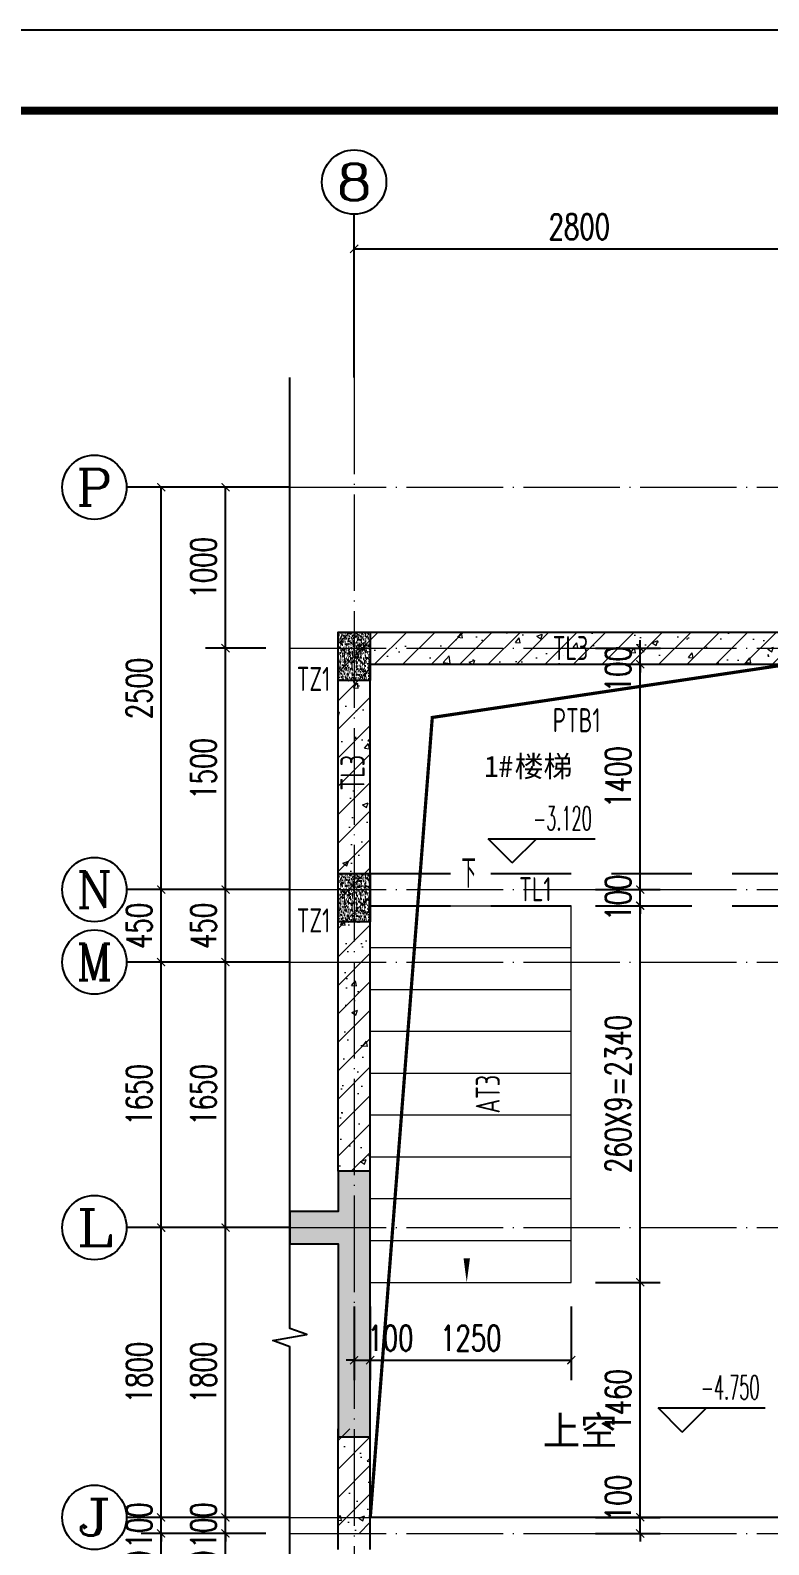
# Model space of a CAD drawing. Extents: x -668857 to 185752, y -270966 to 286822.
# Drawn here: x 35495 to 40086, y 216773 to 226182 of the extents above; entities that cross this region are included whole.
import ezdxf
from ezdxf.enums import TextEntityAlignment as Align

# ---------------------------------------------------------------- set-up
doc = ezdxf.new("R2010")
doc.units = 0
doc.header["$LTSCALE"] = 1000
doc.linetypes.add('DASHED', pattern=[0.75, 0.5, -0.25])
doc.linetypes.add('DOTE', pattern=[2.42, 2, -0.2, 0.02, -0.2])
doc.layers.get('0').update_dxf_attribs({"linetype": 'CONTINUOUS'})
doc.layers.get('DEFPOINTS').update_dxf_attribs({"linetype": 'CONTINUOUS'})
for name, color, linetype in [('-TK', 7, 'CONTINUOUS'), ('A-AXIS_TEXT', 7, 'CONTINUOUS'), ('AXIS', 3, 'CONTINUOUS'), ('DIM_ELEV', 3, 'CONTINUOUS'), ('DIM_SYMB', 3, 'CONTINUOUS'), ('G', 1, 'CONTINUOUS'), ('PUB_DIM', 3, 'CONTINUOUS'), ('PUB_TEXT', 2, 'CONTINUOUS'), ('S-Q墙实线', 6, 'CONTINUOUS'), ('S-梁', 4, 'DASHED'), ('TEXT', 2, 'CONTINUOUS'), ('WALL', 5, 'CONTINUOUS'), ('尺寸标注', 86, 'CONTINUOUS'), ('底图$0$PUB_HATCH', 252, 'CONTINUOUS')]:
    doc.layers.add(name, color=color, linetype=linetype)
for name, color, linetype, lineweight in [('AXIS_TEXT', 7, 'CONTINUOUS', 20), ('DOTE', 19, 'DOTE', 9), ('PUB_HATCH', 8, 'CONTINUOUS', 9), ('STAIR', 2, 'CONTINUOUS', 18)]:
    doc.layers.add(name, color=color, linetype=linetype, lineweight=lineweight)
doc.styles.add('_TCH_AXIS', font='COMPLEX', dxfattribs={"bigfont": 'GBCBIG'})
doc.styles.add('_TCH_DIM', font='SIMPLEX.shx', dxfattribs={"width": 0.7, "bigfont": 'GBCBIG.shx'})
doc.styles.add('_TCH_DIM_T3', font='SIMPLEX', dxfattribs={"width": 0.705882, "bigfont": 'GBCBIG'})
doc.styles.add('COMPLEX', font='COMPLEX')
doc.styles.add('TSSD_REIN', font='tssdeng.shx', dxfattribs={"width": 0.7, "height": 300, "bigfont": 'tssdchn.shx'})
doc.styles.add('黑体', font='simhei.ttf')
doc.dimstyles.new('_TCH_ARCH&&50', dxfattribs={"dimtxt": 157.5, "dimasz": 50, "dimexe": 125, "dimexo": 150, "dimgap": 58.75, "dimtad": 1, "dimdec": 0, "dimzin": 0, "dimdsep": 46, "dimtxsty": '_TCH_DIM_T3', "dimblk": 'ARCHTICK', "dimcen": 0.09, "dimclrt": 7, "dimazin": 0, "dimtfac": 1, "dimtdec": 0, "dimtix": 1, "dimtmove": 2, "dimatfit": 3, "dimldrblk": 'ARCHTICK', "dimfxl": 1, "dimtolj": 1, "dimtzin": 0, "dimarcsym": 0})
pattern_1 = [(45, (-118790.39, 111072.3), (-88.38835, 88.38835), []), (50, (-118790.4, 111072.3), (358.6301, -31.37607), [37.5, -412.5]), (355, (-118790.4, 111072.3), (-69.3757, 376.0961), [30, -330]), (100.4514, (-118760.5, 111069.7), (289.2547, 344.7198), [31.8701, -350.57106]), (46.1842, (-118790.4, 111172.3), (533.6205, -82.7595), [56.25, -618.75]), (96.6356, (-118745.9, 111165.4), (467.3314, 487.059), [47.8051, -525.8565]), (351.1842, (-118790.4, 111172.3), (467.331, 487.0593), [45, -495]), (21, (-118740.4, 111147.3), (298.45353, -201.30945), [37.5, -412.5]), (326, (-118740.4, 111147.3), (121.6577, 362.575), [30, -330]), (71.4514, (-118715.52, 111130.53), (420.1113, 161.26525), [31.8701, -350.57106]), (37.5, (-118790.39, 111072.3), (6.07993, 166.44693), [0, -326, 0, -335, 0, -331.25]), (7.5, (-118790.39, 111072.3), (131.53477, 197.20586), [0, -191, 0, -318.5, 0, -126.25]), (327.5, (-118901.89, 111072.3), (266.91122, -11.27744), [0, -125, 0, -390, 0, -517.5]), (317.5, (-118951.9, 111072.3), (291.59308, 50.0525), [0, -162.5, 0, -259, 0, -367.5])]

# ---------------------------------------------------------------- blocks, each defined once
blk = doc.blocks.new('A1')
blk.add_lwpolyline([(0, 59400), (0, 0), (84100, 0), (84100, 59400)], close=True)
at = {"const_width": 100}
blk.add_lwpolyline([(2500, 58400), (2500, 1000), (83100, 1000), (83100, 58400)], close=True, dxfattribs=at)
blk = doc.blocks.new('_AXISO')
blk.add_circle((0, 0), 0.5)
at = {"layer": 'A-AXIS_TEXT', "style": 'COMPLEX', "width": 1.041667}
blk.add_attdef('A', text='', height=0.56, dxfattribs=at).set_placement((-0.25, -0.28), (0.25, -0.28), align=Align.FIT)
blk = doc.blocks.new('_ArchTick')
at = {"color": 0, "linetype": 'ByBlock', "const_width": 0.15}
blk.add_lwpolyline([(-0.5, -0.5), (0.5, 0.5)], dxfattribs=at)
blk = doc.blocks.new('*D1216')
at = {"layer": 'DEFPOINTS', "color": 0, "transparency": 16777216}
for p in [(36708.3, 216843.2), (37108.3, 216843.2), (37108.3, 216343.4)]:
    blk.add_point(p, dxfattribs=at)
at = {"layer": '尺寸标注', "color": 0, "lineweight": -2, "transparency": 16777216}
for p, q in [((36958.3, 216843.2), (36583.3, 216843.2)), ((36708.3, 216343.4), (36708.3, 216843.2)), ((36958.3, 216343.4), (36583.3, 216343.4))]:
    blk.add_line(p, q, dxfattribs=at)
at = {"layer": '尺寸标注', "color": 0, "lineweight": -2, "transparency": 16777216, "xscale": 50, "yscale": 50, "zscale": 50}
for p, rotation in [((36708.3, 216843.2), 90), ((36708.3, 216343.4), 270)]:
    blk.add_blockref('_ArchTick', p, dxfattribs=dict(at, rotation=rotation))
at = {"layer": '尺寸标注', "color": 7, "transparency": 16777216, "insert": (36570.8, 216593.3), "char_height": 157.5, "attachment_point": 5, "rotation": 90, "style": '_TCH_DIM_T3'}
blk.add_mtext('\\A1;500', dxfattribs=at)
blk = doc.blocks.new('*D1217')
at = {"layer": 'DEFPOINTS', "color": 0, "transparency": 16777216}
for p in [(36708.3, 216943.2), (37108.3, 216943.2), (37108.3, 216843.2)]:
    blk.add_point(p, dxfattribs=at)
at = {"layer": '尺寸标注', "color": 0, "lineweight": -2, "transparency": 16777216}
for p, q in [((36708.3, 216943.2), (36708.3, 216993.2)), ((36958.3, 216943.2), (36583.3, 216943.2)), ((36708.3, 216843.2), (36708.3, 216943.2)), ((36958.3, 216843.2), (36583.3, 216843.2)), ((36708.3, 216843.2), (36708.3, 216793.2))]:
    blk.add_line(p, q, dxfattribs=at)
at = {"layer": '尺寸标注', "color": 0, "lineweight": -2, "transparency": 16777216, "xscale": 50, "yscale": 50, "zscale": 50}
for p, rotation in [((36708.3, 216943.2), 270), ((36708.3, 216843.2), 90)]:
    blk.add_blockref('_ArchTick', p, dxfattribs=dict(at, rotation=rotation))
at = {"layer": '尺寸标注', "color": 7, "transparency": 16777216, "insert": (36570.8, 216893.2), "char_height": 157.5, "attachment_point": 5, "rotation": 90, "style": '_TCH_DIM_T3'}
blk.add_mtext('\\A1;100', dxfattribs=at)
blk = doc.blocks.new('*D1218')
at = {"layer": 'DEFPOINTS', "color": 0, "transparency": 16777216}
for p in [(36708.3, 218743.2), (37108.3, 218743.2), (37108.3, 216943.2)]:
    blk.add_point(p, dxfattribs=at)
at = {"layer": '尺寸标注', "color": 0, "lineweight": -2, "transparency": 16777216}
for p, q in [((36958.3, 218743.2), (36583.3, 218743.2)), ((36708.3, 216943.2), (36708.3, 218743.2)), ((36958.3, 216943.2), (36583.3, 216943.2))]:
    blk.add_line(p, q, dxfattribs=at)
at = {"layer": '尺寸标注', "color": 0, "lineweight": -2, "transparency": 16777216, "xscale": 50, "yscale": 50, "zscale": 50}
for p, rotation in [((36708.3, 218743.2), 90), ((36708.3, 216943.2), 270)]:
    blk.add_blockref('_ArchTick', p, dxfattribs=dict(at, rotation=rotation))
at = {"layer": '尺寸标注', "color": 7, "transparency": 16777216, "insert": (36570.8, 217843.2), "char_height": 157.5, "attachment_point": 5, "rotation": 90, "style": '_TCH_DIM_T3'}
blk.add_mtext('\\A1;1800', dxfattribs=at)
blk = doc.blocks.new('*D1219')
at = {"layer": 'DEFPOINTS', "color": 0, "transparency": 16777216}
for p in [(36708.3, 220393.2), (37108.3, 220393.2), (37108.3, 218743.2)]:
    blk.add_point(p, dxfattribs=at)
at = {"layer": '尺寸标注', "color": 0, "lineweight": -2, "transparency": 16777216}
for p, q in [((36958.3, 220393.2), (36583.3, 220393.2)), ((36708.3, 218743.2), (36708.3, 220393.2)), ((36958.3, 218743.2), (36583.3, 218743.2))]:
    blk.add_line(p, q, dxfattribs=at)
at = {"layer": '尺寸标注', "color": 0, "lineweight": -2, "transparency": 16777216, "xscale": 50, "yscale": 50, "zscale": 50}
for p, rotation in [((36708.3, 220393.2), 90), ((36708.3, 218743.2), 270)]:
    blk.add_blockref('_ArchTick', p, dxfattribs=dict(at, rotation=rotation))
at = {"layer": '尺寸标注', "color": 7, "transparency": 16777216, "insert": (36570.8, 219568.2), "char_height": 157.5, "attachment_point": 5, "rotation": 90, "style": '_TCH_DIM_T3'}
blk.add_mtext('\\A1;1650', dxfattribs=at)
blk = doc.blocks.new('*D1220')
at = {"layer": 'DEFPOINTS', "color": 0, "transparency": 16777216}
for p in [(36708.3, 220843.2), (37108.3, 220843.2), (37108.3, 220393.2)]:
    blk.add_point(p, dxfattribs=at)
at = {"layer": '尺寸标注', "color": 0, "lineweight": -2, "transparency": 16777216}
for p, q in [((36958.3, 220843.2), (36583.3, 220843.2)), ((36708.3, 220393.2), (36708.3, 220843.2)), ((36958.3, 220393.2), (36583.3, 220393.2))]:
    blk.add_line(p, q, dxfattribs=at)
at = {"layer": '尺寸标注', "color": 0, "lineweight": -2, "transparency": 16777216, "xscale": 50, "yscale": 50, "zscale": 50}
for p, rotation in [((36708.3, 220843.2), 90), ((36708.3, 220393.2), 270)]:
    blk.add_blockref('_ArchTick', p, dxfattribs=dict(at, rotation=rotation))
at = {"layer": '尺寸标注', "color": 7, "transparency": 16777216, "insert": (36570.8, 220618.2), "char_height": 157.5, "attachment_point": 5, "rotation": 90, "style": '_TCH_DIM_T3'}
blk.add_mtext('\\A1;450', dxfattribs=at)
blk = doc.blocks.new('*D1221')
at = {"layer": 'DEFPOINTS', "color": 0, "transparency": 16777216}
for p in [(36708.3, 222343.2), (37108.3, 222343.2), (37108.3, 220843.2)]:
    blk.add_point(p, dxfattribs=at)
at = {"layer": '尺寸标注', "color": 0, "lineweight": -2, "transparency": 16777216}
for p, q in [((36958.3, 222343.2), (36583.3, 222343.2)), ((36708.3, 220843.2), (36708.3, 222343.2)), ((36958.3, 220843.2), (36583.3, 220843.2))]:
    blk.add_line(p, q, dxfattribs=at)
at = {"layer": '尺寸标注', "color": 0, "lineweight": -2, "transparency": 16777216, "xscale": 50, "yscale": 50, "zscale": 50}
for p, rotation in [((36708.3, 222343.2), 90), ((36708.3, 220843.2), 270)]:
    blk.add_blockref('_ArchTick', p, dxfattribs=dict(at, rotation=rotation))
at = {"layer": '尺寸标注', "color": 7, "transparency": 16777216, "insert": (36570.8, 221593.2), "char_height": 157.5, "attachment_point": 5, "rotation": 90, "style": '_TCH_DIM_T3'}
blk.add_mtext('\\A1;1500', dxfattribs=at)
blk = doc.blocks.new('*D1222')
at = {"layer": 'DEFPOINTS', "color": 0, "transparency": 16777216}
for p in [(36708.3, 223343.2), (37108.3, 223343.2), (37108.3, 222343.2)]:
    blk.add_point(p, dxfattribs=at)
at = {"layer": '尺寸标注', "color": 0, "lineweight": -2, "transparency": 16777216}
for p, q in [((36958.3, 223343.2), (36583.3, 223343.2)), ((36708.3, 222343.2), (36708.3, 223343.2)), ((36958.3, 222343.2), (36583.3, 222343.2))]:
    blk.add_line(p, q, dxfattribs=at)
at = {"layer": '尺寸标注', "color": 0, "lineweight": -2, "transparency": 16777216, "xscale": 50, "yscale": 50, "zscale": 50}
for p, rotation in [((36708.3, 223343.2), 90), ((36708.3, 222343.2), 270)]:
    blk.add_blockref('_ArchTick', p, dxfattribs=dict(at, rotation=rotation))
at = {"layer": '尺寸标注', "color": 7, "transparency": 16777216, "insert": (36570.8, 222843.2), "char_height": 157.5, "attachment_point": 5, "rotation": 90, "style": '_TCH_DIM_T3'}
blk.add_mtext('\\A1;1000', dxfattribs=at)
blk = doc.blocks.new('*D1234')
at = {"layer": 'DEFPOINTS', "color": 0, "transparency": 16777216}
for p in [(38858.3, 216943.2), (39286.9, 216943.2), (38858.3, 216843.2)]:
    blk.add_point(p, dxfattribs=at)
at = {"layer": '尺寸标注', "color": 0, "lineweight": -2, "transparency": 16777216}
for p, q in [((39286.9, 216943.2), (39286.9, 216993.2)), ((39008.3, 216943.2), (39411.9, 216943.2)), ((39286.9, 216843.2), (39286.9, 216943.2)), ((39008.3, 216843.2), (39411.9, 216843.2)), ((39286.9, 216843.2), (39286.9, 216793.2))]:
    blk.add_line(p, q, dxfattribs=at)
at = {"layer": '尺寸标注', "color": 0, "lineweight": -2, "transparency": 16777216, "xscale": 50, "yscale": 50, "zscale": 50}
for p, rotation in [((39286.9, 216943.2), 269.9997333905758), ((39286.9, 216843.2), 89.99973339057578)]:
    blk.add_blockref('_ArchTick', p, dxfattribs=dict(at, rotation=rotation))
at = {"layer": '尺寸标注', "color": 7, "transparency": 16777216, "insert": (39149.4, 217063.3), "char_height": 157.5, "attachment_point": 5, "rotation": 89.99973, "style": '_TCH_DIM_T3'}
blk.add_mtext('\\A1;100', dxfattribs=at)
blk = doc.blocks.new('*D1235')
at = {"layer": 'DEFPOINTS', "color": 0, "transparency": 16777216}
for p in [(38858.3, 218403.2), (39286.9, 218403.2), (38858.3, 216943.2)]:
    blk.add_point(p, dxfattribs=at)
at = {"layer": '尺寸标注', "color": 0, "lineweight": -2, "transparency": 16777216}
for p, q in [((39008.3, 218403.2), (39411.9, 218403.2)), ((39286.9, 216943.2), (39286.9, 218403.2)), ((39008.3, 216943.2), (39411.9, 216943.2))]:
    blk.add_line(p, q, dxfattribs=at)
at = {"layer": '尺寸标注', "color": 0, "lineweight": -2, "transparency": 16777216, "xscale": 50, "yscale": 50, "zscale": 50}
for p, rotation in [((39286.9, 218403.2), 89.99973339057588), ((39286.9, 216943.2), 269.999733390576)]:
    blk.add_blockref('_ArchTick', p, dxfattribs=dict(at, rotation=rotation))
at = {"layer": '尺寸标注', "color": 7, "transparency": 16777216, "insert": (39149.4, 217673.2), "char_height": 157.5, "attachment_point": 5, "rotation": 89.99973, "style": '_TCH_DIM_T3'}
blk.add_mtext('\\A1;1460', dxfattribs=at)
blk = doc.blocks.new('*D1236')
at = {"layer": 'DEFPOINTS', "color": 0, "transparency": 16777216}
for p in [(38858.3, 220743.2), (39286.9, 220743.2), (38858.3, 218403.2)]:
    blk.add_point(p, dxfattribs=at)
at = {"layer": '尺寸标注', "color": 0, "lineweight": -2, "transparency": 16777216}
for p, q in [((39008.3, 220743.2), (39411.9, 220743.2)), ((39286.9, 218403.2), (39286.9, 220743.2)), ((39008.3, 218403.2), (39411.9, 218403.2))]:
    blk.add_line(p, q, dxfattribs=at)
at = {"layer": '尺寸标注', "color": 0, "lineweight": -2, "transparency": 16777216, "xscale": 50, "yscale": 50, "zscale": 50}
for p, rotation in [((39286.9, 220743.2), 89.99973339057605), ((39286.9, 218403.2), 269.9997333905761)]:
    blk.add_blockref('_ArchTick', p, dxfattribs=dict(at, rotation=rotation))
at = {"layer": '尺寸标注', "color": 7, "transparency": 16777216, "insert": (39149.4, 219573.2), "char_height": 157.5, "attachment_point": 5, "rotation": 89.99973, "style": '_TCH_DIM_T3'}
blk.add_mtext('\\A1;260X9=2340', dxfattribs=at)
blk = doc.blocks.new('*D1237')
at = {"layer": 'DEFPOINTS', "color": 0, "transparency": 16777216}
for p in [(38858.3, 220843.2), (39286.9, 220843.2), (38858.3, 220743.2)]:
    blk.add_point(p, dxfattribs=at)
at = {"layer": '尺寸标注', "color": 0, "lineweight": -2, "transparency": 16777216}
for p, q in [((39008.3, 220843.2), (39411.9, 220843.2)), ((39286.9, 220843.2), (39286.9, 220893.2)), ((39286.9, 220743.2), (39286.9, 220843.2)), ((39008.3, 220743.2), (39411.9, 220743.2)), ((39286.9, 220743.2), (39286.9, 220693.2))]:
    blk.add_line(p, q, dxfattribs=at)
at = {"layer": '尺寸标注', "color": 0, "lineweight": -2, "transparency": 16777216, "xscale": 50, "yscale": 50, "zscale": 50}
for p, rotation in [((39286.9, 220843.2), 269.9997333905716), ((39286.9, 220743.2), 89.99973339057163)]:
    blk.add_blockref('_ArchTick', p, dxfattribs=dict(at, rotation=rotation))
at = {"layer": '尺寸标注', "color": 7, "transparency": 16777216, "insert": (39149.4, 220793.2), "char_height": 157.5, "attachment_point": 5, "rotation": 89.99973, "style": '_TCH_DIM_T3'}
blk.add_mtext('\\A1;100', dxfattribs=at)
blk = doc.blocks.new('*D1238')
at = {"layer": 'DEFPOINTS', "color": 0, "transparency": 16777216}
for p in [(38858.3, 222243.2), (39287, 222243.2), (38858.3, 220843.2)]:
    blk.add_point(p, dxfattribs=at)
at = {"layer": '尺寸标注', "color": 0, "lineweight": -2, "transparency": 16777216}
for p, q in [((39008.3, 222243.2), (39412, 222243.2)), ((39286.9, 220843.2), (39287, 222243.2)), ((39008.3, 220843.2), (39411.9, 220843.2))]:
    blk.add_line(p, q, dxfattribs=at)
at = {"layer": '尺寸标注', "color": 0, "lineweight": -2, "transparency": 16777216, "xscale": 50, "yscale": 50, "zscale": 50}
for p, rotation in [((39287, 222243.2), 89.99973339057618), ((39286.9, 220843.2), 269.9997333905762)]:
    blk.add_blockref('_ArchTick', p, dxfattribs=dict(at, rotation=rotation))
at = {"layer": '尺寸标注', "color": 7, "transparency": 16777216, "insert": (39149.5, 221543.2), "char_height": 157.5, "attachment_point": 5, "rotation": 89.99973, "style": '_TCH_DIM_T3'}
blk.add_mtext('\\A1;1400', dxfattribs=at)
blk = doc.blocks.new('*D1239')
at = {"layer": 'DEFPOINTS', "color": 0, "transparency": 16777216}
for p in [(38858.3, 222343.2), (39287, 222343.2), (38858.3, 222243.2)]:
    blk.add_point(p, dxfattribs=at)
at = {"layer": '尺寸标注', "color": 0, "lineweight": -2, "transparency": 16777216}
for p, q in [((39008.3, 222343.2), (39412, 222343.2)), ((39287, 222343.2), (39287, 222393.2)), ((39287, 222243.2), (39287, 222343.2)), ((39008.3, 222243.2), (39412, 222243.2)), ((39287, 222243.2), (39287, 222193.2))]:
    blk.add_line(p, q, dxfattribs=at)
at = {"layer": '尺寸标注', "color": 0, "lineweight": -2, "transparency": 16777216, "xscale": 50, "yscale": 50, "zscale": 50}
for p, rotation in [((39287, 222343.2), 269.9997333905693), ((39287, 222243.2), 89.9997333905693)]:
    blk.add_blockref('_ArchTick', p, dxfattribs=dict(at, rotation=rotation))
at = {"layer": '尺寸标注', "color": 7, "transparency": 16777216, "insert": (39149.5, 222212.5), "char_height": 157.5, "attachment_point": 5, "rotation": 89.99973, "style": '_TCH_DIM_T3'}
blk.add_mtext('\\A1;100', dxfattribs=at)
blk = doc.blocks.new('*D1240')
at = {"layer": 'DEFPOINTS', "color": 0, "transparency": 16777216}
for p in [(37608.2, 218403.2), (38858.2, 218403.2), (38858.2, 217919.5)]:
    blk.add_point(p, dxfattribs=at)
at = {"layer": '尺寸标注', "color": 0, "lineweight": -2, "transparency": 16777216}
for p, q in [((37608.2, 218253.2), (37608.2, 217794.5)), ((38858.2, 218253.2), (38858.2, 217794.5)), ((37608.2, 217919.5), (38858.2, 217919.5))]:
    blk.add_line(p, q, dxfattribs=at)
at = {"layer": '尺寸标注', "color": 0, "lineweight": -2, "transparency": 16777216, "xscale": 50, "yscale": 50, "zscale": 50, "rotation": 180}
blk.add_blockref('_ArchTick', (37608.2, 217919.5), dxfattribs=at)
at = {"layer": '尺寸标注', "color": 0, "lineweight": -2, "transparency": 16777216, "xscale": 50, "yscale": 50, "zscale": 50}
blk.add_blockref('_ArchTick', (38858.2, 217919.5), dxfattribs=at)
at = {"layer": '尺寸标注', "color": 7, "transparency": 16777216, "insert": (38233.2, 218057), "char_height": 157.5, "attachment_point": 5, "style": '_TCH_DIM_T3'}
blk.add_mtext('\\A1;1250', dxfattribs=at)
blk = doc.blocks.new('*D1241')
at = {"layer": 'DEFPOINTS', "color": 0, "transparency": 16777216}
for p in [(37508.3, 218403.2), (37608.2, 218403.2), (37608.2, 217919.5)]:
    blk.add_point(p, dxfattribs=at)
at = {"layer": '尺寸标注', "color": 0, "lineweight": -2, "transparency": 16777216}
for p, q in [((37508.3, 218253.2), (37508.3, 217794.5)), ((37608.2, 218253.2), (37608.2, 217794.5)), ((37508.3, 217919.5), (37458.3, 217919.5)), ((37508.3, 217919.5), (37608.2, 217919.5)), ((37608.2, 217919.5), (37658.2, 217919.5))]:
    blk.add_line(p, q, dxfattribs=at)
at = {"layer": '尺寸标注', "color": 0, "lineweight": -2, "transparency": 16777216, "xscale": 50, "yscale": 50, "zscale": 50}
blk.add_blockref('_ArchTick', (37508.3, 217919.5), dxfattribs=at)
at = {"layer": '尺寸标注', "color": 0, "lineweight": -2, "transparency": 16777216, "xscale": 50, "yscale": 50, "zscale": 50, "rotation": 180}
blk.add_blockref('_ArchTick', (37608.2, 217919.5), dxfattribs=at)
at = {"layer": '尺寸标注', "color": 7, "transparency": 16777216, "insert": (37734.4, 218057), "char_height": 157.5, "attachment_point": 5, "style": '_TCH_DIM_T3'}
blk.add_mtext('\\A1;100', dxfattribs=at)
blk = doc.blocks.new('*D1252')
at = {"layer": 'DEFPOINTS', "color": 0, "transparency": 16777216}
for p in [(36308.3, 216843.2), (37108.3, 216843.2), (37108.3, 216343.4)]:
    blk.add_point(p, dxfattribs=at)
at = {"layer": 'PUB_DIM', "color": 0, "lineweight": -2, "transparency": 16777216}
for p, q in [((36958.3, 216843.2), (36183.3, 216843.2)), ((36308.3, 216343.4), (36308.3, 216843.2)), ((36958.3, 216343.4), (36183.3, 216343.4))]:
    blk.add_line(p, q, dxfattribs=at)
at = {"layer": 'PUB_DIM', "color": 0, "lineweight": -2, "transparency": 16777216, "xscale": 50, "yscale": 50, "zscale": 50}
for p, rotation in [((36308.3, 216843.2), 90), ((36308.3, 216343.4), 270)]:
    blk.add_blockref('_ArchTick', p, dxfattribs=dict(at, rotation=rotation))
at = {"layer": 'PUB_DIM', "color": 7, "transparency": 16777216, "insert": (36170.8, 216593.3), "char_height": 157.5, "attachment_point": 5, "rotation": 90, "style": '_TCH_DIM_T3'}
blk.add_mtext('\\A1;500', dxfattribs=at)
blk = doc.blocks.new('*D1253')
at = {"layer": 'DEFPOINTS', "color": 0, "transparency": 16777216}
for p in [(36308.3, 216943.2), (37108.3, 216943.2), (37108.3, 216843.2)]:
    blk.add_point(p, dxfattribs=at)
at = {"layer": 'PUB_DIM', "color": 0, "lineweight": -2, "transparency": 16777216}
for p, q in [((36308.3, 216943.2), (36308.3, 216993.2)), ((36958.3, 216943.2), (36183.3, 216943.2)), ((36308.3, 216843.2), (36308.3, 216943.2)), ((36958.3, 216843.2), (36183.3, 216843.2)), ((36308.3, 216843.2), (36308.3, 216793.2))]:
    blk.add_line(p, q, dxfattribs=at)
at = {"layer": 'PUB_DIM', "color": 0, "lineweight": -2, "transparency": 16777216, "xscale": 50, "yscale": 50, "zscale": 50}
for p, rotation in [((36308.3, 216943.2), 270), ((36308.3, 216843.2), 90)]:
    blk.add_blockref('_ArchTick', p, dxfattribs=dict(at, rotation=rotation))
at = {"layer": 'PUB_DIM', "color": 7, "transparency": 16777216, "insert": (36170.8, 216893.2), "char_height": 157.5, "attachment_point": 5, "rotation": 90, "style": '_TCH_DIM_T3'}
blk.add_mtext('\\A1;100', dxfattribs=at)
blk = doc.blocks.new('*D1254')
at = {"layer": 'DEFPOINTS', "color": 0, "transparency": 16777216}
for p in [(36308.3, 218743.2), (37108.3, 218743.2), (37108.3, 216943.2)]:
    blk.add_point(p, dxfattribs=at)
at = {"layer": 'PUB_DIM', "color": 0, "lineweight": -2, "transparency": 16777216}
for p, q in [((36958.3, 218743.2), (36183.3, 218743.2)), ((36308.3, 216943.2), (36308.3, 218743.2)), ((36958.3, 216943.2), (36183.3, 216943.2))]:
    blk.add_line(p, q, dxfattribs=at)
at = {"layer": 'PUB_DIM', "color": 0, "lineweight": -2, "transparency": 16777216, "xscale": 50, "yscale": 50, "zscale": 50}
for p, rotation in [((36308.3, 218743.2), 90), ((36308.3, 216943.2), 270)]:
    blk.add_blockref('_ArchTick', p, dxfattribs=dict(at, rotation=rotation))
at = {"layer": 'PUB_DIM', "color": 7, "transparency": 16777216, "insert": (36170.8, 217843.2), "char_height": 157.5, "attachment_point": 5, "rotation": 90, "style": '_TCH_DIM_T3'}
blk.add_mtext('\\A1;1800', dxfattribs=at)
blk = doc.blocks.new('*D1255')
at = {"layer": 'DEFPOINTS', "color": 0, "transparency": 16777216}
for p in [(36308.3, 220393.2), (37108.3, 220393.2), (37108.3, 218743.2)]:
    blk.add_point(p, dxfattribs=at)
at = {"layer": 'PUB_DIM', "color": 0, "lineweight": -2, "transparency": 16777216}
for p, q in [((36958.3, 220393.2), (36183.3, 220393.2)), ((36308.3, 218743.2), (36308.3, 220393.2)), ((36958.3, 218743.2), (36183.3, 218743.2))]:
    blk.add_line(p, q, dxfattribs=at)
at = {"layer": 'PUB_DIM', "color": 0, "lineweight": -2, "transparency": 16777216, "xscale": 50, "yscale": 50, "zscale": 50}
for p, rotation in [((36308.3, 220393.2), 90), ((36308.3, 218743.2), 270)]:
    blk.add_blockref('_ArchTick', p, dxfattribs=dict(at, rotation=rotation))
at = {"layer": 'PUB_DIM', "color": 7, "transparency": 16777216, "insert": (36170.8, 219568.2), "char_height": 157.5, "attachment_point": 5, "rotation": 90, "style": '_TCH_DIM_T3'}
blk.add_mtext('\\A1;1650', dxfattribs=at)
blk = doc.blocks.new('*D1256')
at = {"layer": 'DEFPOINTS', "color": 0, "transparency": 16777216}
for p in [(36308.3, 220843.2), (37108.3, 220843.2), (37108.3, 220393.2)]:
    blk.add_point(p, dxfattribs=at)
at = {"layer": 'PUB_DIM', "color": 0, "lineweight": -2, "transparency": 16777216}
for p, q in [((36958.3, 220843.2), (36183.3, 220843.2)), ((36308.3, 220393.2), (36308.3, 220843.2)), ((36958.3, 220393.2), (36183.3, 220393.2))]:
    blk.add_line(p, q, dxfattribs=at)
at = {"layer": 'PUB_DIM', "color": 0, "lineweight": -2, "transparency": 16777216, "xscale": 50, "yscale": 50, "zscale": 50}
for p, rotation in [((36308.3, 220843.2), 90), ((36308.3, 220393.2), 270)]:
    blk.add_blockref('_ArchTick', p, dxfattribs=dict(at, rotation=rotation))
at = {"layer": 'PUB_DIM', "color": 7, "transparency": 16777216, "insert": (36170.8, 220618.2), "char_height": 157.5, "attachment_point": 5, "rotation": 90, "style": '_TCH_DIM_T3'}
blk.add_mtext('\\A1;450', dxfattribs=at)
blk = doc.blocks.new('*D1257')
at = {"layer": 'DEFPOINTS', "color": 0, "transparency": 16777216}
for p in [(36308.3, 223343.2), (37108.3, 223343.2), (37108.3, 220843.2)]:
    blk.add_point(p, dxfattribs=at)
at = {"layer": 'PUB_DIM', "color": 0, "lineweight": -2, "transparency": 16777216}
for p, q in [((36958.3, 223343.2), (36183.3, 223343.2)), ((36308.3, 220843.2), (36308.3, 223343.2)), ((36958.3, 220843.2), (36183.3, 220843.2))]:
    blk.add_line(p, q, dxfattribs=at)
at = {"layer": 'PUB_DIM', "color": 0, "lineweight": -2, "transparency": 16777216, "xscale": 50, "yscale": 50, "zscale": 50}
for p, rotation in [((36308.3, 223343.2), 90), ((36308.3, 220843.2), 270)]:
    blk.add_blockref('_ArchTick', p, dxfattribs=dict(at, rotation=rotation))
at = {"layer": 'PUB_DIM', "color": 7, "transparency": 16777216, "insert": (36170.8, 222093.2), "char_height": 157.5, "attachment_point": 5, "rotation": 90, "style": '_TCH_DIM_T3'}
blk.add_mtext('\\A1;2500', dxfattribs=at)
blk = doc.blocks.new('*D1260')
at = {"layer": 'DEFPOINTS', "color": 0, "transparency": 16777216}
for p in [(40308.3, 224824.6), (37508.3, 224024.6), (40308.3, 224024.6)]:
    blk.add_point(p, dxfattribs=at)
at = {"layer": 'PUB_DIM', "color": 0, "lineweight": -2, "transparency": 16777216}
for p, q in [((37508.3, 224174.6), (37508.3, 224949.6)), ((40308.3, 224174.6), (40308.3, 224949.6)), ((37508.3, 224824.6), (40308.3, 224824.6))]:
    blk.add_line(p, q, dxfattribs=at)
at = {"layer": 'PUB_DIM', "color": 0, "lineweight": -2, "transparency": 16777216, "xscale": 50, "yscale": 50, "zscale": 50, "rotation": 180}
blk.add_blockref('_ArchTick', (37508.3, 224824.6), dxfattribs=at)
at = {"layer": 'PUB_DIM', "color": 0, "lineweight": -2, "transparency": 16777216, "xscale": 50, "yscale": 50, "zscale": 50}
blk.add_blockref('_ArchTick', (40308.3, 224824.6), dxfattribs=at)
at = {"layer": 'PUB_DIM', "color": 7, "transparency": 16777216, "insert": (38908.3, 224962.1), "char_height": 157.5, "attachment_point": 5, "style": '_TCH_DIM_T3'}
blk.add_mtext('\\A1;2800', dxfattribs=at)

msp = doc.modelspace()

# ---------------------------------------------------------------- hatches: boundary and pattern name
at = {"layer": 'G'}
h = msp.add_hatch(dxfattribs=at)
h.set_pattern_fill('AR-CONC', color=256, scale=5, angle=-360, style=0)
h.set_pattern_definition([(230, (7483905.524, 656100.58), (-35.86300913, 3.13760675), [3.75, -41.25]), (175, (7483905.524, 656100.58), (6.93756668, -37.60960669), [3, -33]), (280.4514, (7483902.535, 656100.842), (-28.92546909, -34.4719771), [3.1870095, -35.0571056]), (226.1842, (7483905.524, 656090.58), (-53.36205243, 8.27595072), [5.625, -61.875]), (276.6356, (7483901.077, 656091.27), (-46.73313528, -48.70589355), [4.7805144, -52.58565]), (171.1842, (7483905.524, 656090.58), (-46.73309726, -48.70593005), [4.5, -49.5]), (201, (7483900.524, 656093.08), (-29.84535261, 20.13094453), [3.75, -41.25]), (146, (7483900.524, 656093.08), (-12.1657666, -36.25750225), [3, -33]), (251.4514, (7483898.037, 656094.758), (-42.01113143, -16.12652484), [3.1870095, -35.0571056]), (217.5, (7483905.524, 656100.58), (-0.607992766, -16.644692692), [0, -32.6, 0, -33.5, 0, -33.125]), (187.5, (7483905.524, 656100.58), (-13.15347687, -19.720585594), [0, -19.1, 0, -31.85, 0, -12.625]), (147.5, (7483916.674, 656100.58), (-26.691121809, 1.127743587), [0, -12.5, 0, -39, 0, -51.75]), (137.5, (7483921.674, 656100.58), (-29.15930847, -5.00524912), [0, -16.25, 0, -25.9, 0, -36.75])])
h.paths.add_polyline_path([(37608.33, 222143.17), (37408.33, 222143.17), (37408.33, 222443.17), (37608.33, 222443.17)])
h = msp.add_hatch(dxfattribs=at)
h.set_pattern_fill('AR-CONC', color=256, scale=5, angle=-360, style=0)
h.set_pattern_definition([(230, (7483905.524, 654600.578), (-35.86300913, 3.13760675), [3.75, -41.25]), (175, (7483905.524, 654600.58), (6.93756668, -37.60960669), [3, -33]), (280.4514, (7483902.535, 654600.84), (-28.92546909, -34.4719771), [3.1870095, -35.0571056]), (226.1842, (7483905.524, 654590.58), (-53.36205243, 8.27595072), [5.625, -61.875]), (276.6356, (7483901.077, 654591.27), (-46.73313528, -48.70589355), [4.7805144, -52.58565]), (171.1842, (7483905.524, 654590.58), (-46.73309726, -48.70593005), [4.5, -49.5]), (201, (7483900.524, 654593.078), (-29.84535261, 20.13094453), [3.75, -41.25]), (146, (7483900.524, 654593.08), (-12.1657666, -36.25750225), [3, -33]), (251.4514, (7483898.037, 654594.756), (-42.01113143, -16.12652484), [3.1870095, -35.0571056]), (217.5, (7483905.524, 654600.578), (-0.607992766, -16.644692692), [0, -32.6, 0, -33.5, 0, -33.125]), (187.5, (7483905.524, 654600.578), (-13.15347687, -19.720585594), [0, -19.1, 0, -31.85, 0, -12.625]), (147.5, (7483916.674, 654600.578), (-26.691121809, 1.127743587), [0, -12.5, 0, -39, 0, -51.75]), (137.5, (7483921.674, 654600.578), (-29.15930847, -5.00524912), [0, -16.25, 0, -25.9, 0, -36.75])])
h.paths.add_polyline_path([(37608.33, 220643.17), (37408.33, 220643.17), (37408.33, 220943.17), (37608.33, 220943.17)])
at = {"layer": 'PUB_HATCH'}
h = msp.add_hatch(dxfattribs=at)
h.set_pattern_fill('钢筋混凝土', color=256, scale=50, style=0)
h.set_pattern_definition(pattern_1)
h.paths.add_polyline_path([(37408.33, 222443.03), (37608.33, 222243.03), (40308.33, 222243.03), (40308.33, 222443.03)])
h = msp.add_hatch(dxfattribs=at)
h.set_pattern_fill('钢筋混凝土', color=256, scale=50, style=0)
h.set_pattern_definition(pattern_1)
h.paths.add_polyline_path([(37408.33, 219093.17), (37608.33, 219093.17), (37608.33, 219093.17), (37608.33, 222243.03), (37408.33, 222443.03)])
h = msp.add_hatch(dxfattribs=at)
h.set_pattern_fill('钢筋混凝土', color=256, scale=50, style=0)
h.set_pattern_definition([(45, (-118790.39, 111072.44), (-88.38835, 88.38835), []), (50, (-118790.4, 111072.44), (358.6301, -31.37607), [37.5, -412.5]), (355, (-118790.4, 111072.44), (-69.3757, 376.0961), [30, -330]), (100.4514, (-118760.5, 111069.83), (289.2547, 344.7198), [31.8701, -350.57106]), (46.1842, (-118790.4, 111172.44), (533.6205, -82.7595), [56.25, -618.75]), (96.6356, (-118745.9, 111165.54), (467.3314, 487.059), [47.8051, -525.8565]), (351.1842, (-118790.4, 111172.44), (467.331, 487.0593), [45, -495]), (21, (-118740.4, 111147.44), (298.45353, -201.30945), [37.5, -412.5]), (326, (-118740.4, 111147.44), (121.6577, 362.575), [30, -330]), (71.4514, (-118715.52, 111130.67), (420.1113, 161.26525), [31.8701, -350.57106]), (37.5, (-118790.39, 111072.44), (6.07993, 166.44693), [0, -326, 0, -335, 0, -331.25]), (7.5, (-118790.39, 111072.44), (131.53477, 197.20586), [0, -191, 0, -318.5, 0, -126.25]), (327.5, (-118901.89, 111072.44), (266.91122, -11.27744), [0, -125, 0, -390, 0, -517.5]), (317.5, (-118951.9, 111072.44), (291.59308, 50.0525), [0, -162.5, 0, -259, 0, -367.5])])
h.paths.add_polyline_path([(37608.33, 218743.17), (37608.33, 217493.17), (37408.33, 217493.17), (37408.33, 216843.17), (37608.33, 216843.17)])
at = {"layer": '底图$0$PUB_HATCH'}
msp.add_hatch(color=256, dxfattribs=at).paths.add_polyline_path([(37408.33, 217443.17), (37608.33, 217443.17), (37608.33, 219093.17), (37408.33, 219093.17), (37408.33, 218843.17), (37108.33, 218843.17), (37108.33, 218643.17), (37408.33, 218643.17)])

# ---------------------------------------------------------------- linework, layer by layer
at = {"color": 6, "const_width": 20}
msp.add_lwpolyline([(37608.56, 216943.17), (37994.14, 221912.89), (40208.56, 222243.21)], dxfattribs=at)
at = {"layer": 'AXIS'}
for p, q in [((37508.33, 224024.63), (37508.33, 225039.24)), ((37108.33, 223343.17), (36093.72, 223343.17)), ((37108.33, 220843.17), (36093.72, 220843.17)), ((37108.33, 220393.17), (36093.72, 220393.17)), ((37108.33, 218743.17), (36093.72, 218743.17)), ((37108.33, 216943.17), (36093.72, 216943.17))]:
    msp.add_line(p, q, dxfattribs=at)
at = {"layer": 'DIM_ELEV', "color": 6}
for p, q in [((38491.65, 221009.47), (38341.65, 221159.47)), ((38341.65, 221159.47), (39006.57, 221159.47)), ((38491.65, 221009.47), (38641.65, 221159.47)), ((39548.58, 217473.17), (39398.58, 217623.17)), ((39398.58, 217623.17), (40063.5, 217623.17)), ((39548.58, 217473.17), (39698.58, 217623.17))]:
    msp.add_line(p, q, dxfattribs=at)
at = {"layer": 'DIM_SYMB'}
msp.add_lwpolyline([(37108.33, 212094.43), (37108.33, 218003.28), (37003.33, 218041.5), (37213.33, 218078.53), (37108.33, 218115.78), (37108.33, 224024.63)], dxfattribs=at)
msp.add_lwpolyline([(38208.32, 220805.23, 0, 0, 0), (38208.32, 218403.17, 0, 40, 0), (38208.32, 218553.17, 0, 0, 0)], format="xyseb", dxfattribs=at)
at = {"layer": 'DOTE', "linetype": 'DOTE', "ltscale": 0.3}
for p, q in [((37508.33, 224024.63), (37508.33, 214743.17)), ((37108.33, 223343.17), (48471.91, 223343.17)), ((37108.33, 222343.17), (48471.91, 222343.17)), ((37108.33, 220843.17), (48471.91, 220843.17)), ((37108.33, 220393.17), (48471.91, 220393.17)), ((37108.33, 218743.17), (48471.91, 218743.17)), ((37108.33, 216943.17), (48471.91, 216943.17)), ((37108.33, 216843.17), (48471.91, 216843.18))]:
    msp.add_line(p, q, dxfattribs=at)
at = {"layer": 'G'}
for points in [[(37608.33, 222143.17), (37408.33, 222143.17), (37408.33, 222443.17), (37608.33, 222443.17)], [(37608.33, 220643.17), (37408.33, 220643.17), (37408.33, 220943.17), (37608.33, 220943.17)]]:
    msp.add_lwpolyline(points, close=True, dxfattribs=at)
at = {"layer": 'S-Q墙实线', "color": 6}
msp.add_lwpolyline([(37408.33, 217443.17), (37608.33, 217443.17), (37608.33, 219093.17), (37408.33, 219093.17), (37408.33, 218843.17), (37108.33, 218843.17), (37108.33, 218643.17), (37408.33, 218643.17)], close=True, dxfattribs=at)
at = {"layer": 'S-梁'}
for p, q in [((37608.33, 220943.17), (40208.33, 220943.16)), ((37608.33, 220743.17), (40208.33, 220743.16))]:
    msp.add_line(p, q, dxfattribs=at)
at = {"layer": 'STAIR'}
for p, q in [((37608.33, 219093.17), (37608.33, 220743.17)), ((37608.33, 220743.17), (38858.33, 220743.17)), ((38858.32, 218403.17), (38858.33, 220743.17)), ((37608.33, 220483.17), (38858.33, 220483.17)), ((37608.33, 220223.17), (38858.33, 220223.17)), ((37608.33, 219963.17), (38858.33, 219963.17)), ((37608.33, 219703.17), (38858.33, 219703.17)), ((37608.33, 219443.17), (38858.33, 219443.17)), ((37608.33, 219183.17), (38858.33, 219183.17)), ((37608.33, 218923.17), (38858.33, 218923.17)), ((37608.33, 218663.17), (38858.33, 218663.17)), ((37608.32, 218403.17), (38858.32, 218403.17))]:
    msp.add_line(p, q, dxfattribs=at)
at = {"layer": 'WALL'}
for p, q in [((37408.33, 222443.17), (40308.33, 222443.17)), ((37408.33, 219093.17), (37408.33, 222443.17)), ((37608.33, 222243.17), (40308.33, 222243.17)), ((37608.33, 219093.17), (37608.33, 222243.17)), ((37108.33, 218843.17), (37108.53, 218843.17)), ((37108.33, 218843.17), (37108.33, 218643.17)), ((37108.33, 218643.17), (37108.53, 218643.17)), ((37408.33, 216843.17), (37408.33, 217493.17)), ((37608.33, 216843.17), (37608.33, 217493.17)), ((40208.33, 216943.17), (37608.33, 216943.17)), ((37408.33, 216743.17), (37408.33, 216843.17)), ((37608.33, 216743.17), (37608.33, 216843.17))]:
    msp.add_line(p, q, dxfattribs=at)

# ---------------------------------------------------------------- block references
at = {"layer": '-TK', "xscale": 0.5, "yscale": 0.5, "zscale": 0.5}
msp.add_blockref('A1', (14490.19, 196482.28), dxfattribs=at)
at = {"layer": 'AXIS'}
ref = msp.add_blockref('_AXISO', (37508.33, 225239.24), dxfattribs=dict(at, xscale=400, yscale=400, zscale=400))
ref.add_attrib('A', '8', dxfattribs={"layer": 'AXIS_TEXT', "height": 226.27, "style": '_TCH_AXIS', "width": 1.5}).set_placement((37395.19, 225126.1), (37621.47, 225126.1), align=Align.FIT)
ref = msp.add_blockref('_AXISO', (35893.72, 223343.17), dxfattribs=dict(at, xscale=400, yscale=400, zscale=400))
ref.add_attrib('A', 'P', dxfattribs={"layer": 'AXIS_TEXT', "height": 226.27, "style": '_TCH_AXIS', "width": 1.235294}).set_placement((35780.59, 223230.03), (36006.86, 223230.03), align=Align.FIT)
ref = msp.add_blockref('_AXISO', (35893.72, 220843.17), dxfattribs=dict(at, xscale=400, yscale=400, zscale=400))
ref.add_attrib('A', 'N', dxfattribs={"layer": 'AXIS_TEXT', "height": 226.27, "style": '_TCH_AXIS', "width": 1.105263}).set_placement((35780.59, 220730.03), (36006.86, 220730.03), align=Align.FIT)
ref = msp.add_blockref('_AXISO', (35893.72, 220393.17), dxfattribs=dict(at, xscale=400, yscale=400, zscale=400))
ref.add_attrib('A', 'M', dxfattribs={"layer": 'AXIS_TEXT', "height": 226.27, "style": '_TCH_AXIS'}).set_placement((35780.59, 220280.03), (36006.86, 220280.03), align=Align.FIT)
ref = msp.add_blockref('_AXISO', (35893.72, 218743.17), dxfattribs=dict(at, xscale=400, yscale=400, zscale=400))
ref.add_attrib('A', 'L', dxfattribs={"layer": 'AXIS_TEXT', "height": 226.27, "style": '_TCH_AXIS', "width": 1.4}).set_placement((35780.59, 218630.03), (36006.86, 218630.03), align=Align.FIT)
ref = msp.add_blockref('_AXISO', (35893.72, 216943.17), dxfattribs=dict(at, xscale=400, yscale=400, zscale=400))
ref.add_attrib('A', 'J', dxfattribs={"layer": 'AXIS_TEXT', "height": 226.27, "style": '_TCH_AXIS', "width": 1.909091}).set_placement((35780.59, 216830.03), (36006.86, 216830.03), align=Align.FIT)

# ---------------------------------------------------------------- texts
at = {"layer": 'PUB_TEXT', "color": 246, "style": '黑体'}
for s, p in [('楼梯', (38506.17, 221543.4)), ('1#', (38317.14, 221543.4))]:
    msp.add_text(s, height=131.435, dxfattribs=at).set_placement(p)
at = {"layer": 'PUB_TEXT', "color": 6, "style": '_TCH_DIM', "width": 0.494118}
for s, p in [('-3.120', (38620.57, 221211.97)), ('-4.750', (39663.5, 217675.67))]:
    msp.add_text(s, height=148.75, dxfattribs=at).set_placement(p)
at = {"layer": 'PUB_TEXT', "style": '_TCH_DIM', "width": 0.7}
msp.add_text('下', height=178.72, dxfattribs=at).set_placement((38175.09, 220855.28))
at = {"layer": 'PUB_TEXT', "color": 7}
msp.add_text('上空', height=178.723, dxfattribs=at).set_placement((38681.51, 217392.81))
at = {"layer": 'TEXT', "color": 230, "style": 'TSSD_REIN', "width": 0.7}
for s, p in [('TL3', (38743.06, 222269.09)), ('TZ1', (37151.27, 222077.15)), ('PTB1', (38743.06, 221820.75)), ('TL1', (38533.98, 220770.87)), ('TZ1', (37151.27, 220577.15))]:
    msp.add_text(s, height=150, dxfattribs=at).set_placement(p)
msp.add_text('TL3', height=150, rotation=90, dxfattribs=at).set_placement((37573.1, 221458.93))
msp.add_text('AT3', height=150, rotation=90, dxfattribs=at).set_placement((38414.19, 219572.46), align=Align.CENTER)

# ---------------------------------------------------------------- dimensions: what is measured, and where the dimension line sits
at = {"layer": 'PUB_DIM'}
for p1, p2, distance, picture, middle in [((37508.33, 224024.63), (40308.33, 224024.63), 799.99, '*D1260', (38908.33, 224962.13)), ((37108.33, 220843.17), (37108.33, 223343.17), 800, '*D1257', (36170.83, 222093.17)), ((37108.33, 220393.17), (37108.33, 220843.17), 800, '*D1256', (36170.83, 220618.17)), ((37108.33, 218743.17), (37108.33, 220393.17), 800, '*D1255', (36170.83, 219568.17)), ((37108.33, 216943.17), (37108.33, 218743.17), 800, '*D1254', (36170.83, 217843.17)), ((37108.33, 216843.17), (37108.33, 216943.17), 800, '*D1253', (36170.83, 216893.17)), ((37108.33, 216343.44), (37108.33, 216843.17), 800, '*D1252', (36170.83, 216593.3))]:
    dim = msp.add_aligned_dim(p1=p1, p2=p2, distance=distance, dimstyle='_TCH_ARCH&&50', dxfattribs=at)
    dim.commit()
    dim.dimension.update_dxf_attribs({"geometry": picture, "text_midpoint": middle})
at = {"layer": '尺寸标注', "color": 106}
for p1, p2, distance, picture, middle in [((37108.33, 222343.17), (37108.33, 223343.17), 400, '*D1222', (36570.83, 222843.17)), ((37108.33, 220843.17), (37108.33, 222343.17), 400, '*D1221', (36570.83, 221593.17)), ((38858.34, 220843.17), (38858.34, 222243.17), -428.61, '*D1238', (39149.45, 221543.17)), ((38858.33, 220743.17), (38858.34, 220843.17), -428.61, '*D1237', (39149.45, 220793.17)), ((37108.33, 220393.17), (37108.33, 220843.17), 400, '*D1220', (36570.83, 220618.17)), ((37108.33, 218743.17), (37108.33, 220393.17), 400, '*D1219', (36570.83, 219568.17)), ((37108.33, 216943.17), (37108.33, 218743.17), 400, '*D1218', (36570.83, 217843.17)), ((37608.2, 218403.17), (38858.2, 218403.17), -483.64, '*D1240', (38233.2, 218057.03)), ((38858.32, 216943.17), (38858.32, 218403.17), -428.61, '*D1235', (39149.43, 217673.17)), ((37108.33, 216843.17), (37108.33, 216943.17), 400, '*D1217', (36570.83, 216893.17)), ((37108.33, 216343.44), (37108.33, 216843.17), 400, '*D1216', (36570.83, 216593.3))]:
    dim = msp.add_aligned_dim(p1=p1, p2=p2, distance=distance, dimstyle='_TCH_ARCH&&50', dxfattribs=at)
    dim.commit()
    dim.dimension.update_dxf_attribs({"geometry": picture, "text_midpoint": middle})
for base, p1, p2, angle, picture, middle in [((39286.95, 222343.17), (38858.34, 222243.17), (38858.34, 222343.17), 89.999733, '*D1239', (39149.45, 222212.53)), ((37608.2, 217919.53), (37508.27, 218403.17), (37608.2, 218403.17), 0, '*D1241', (37734.41, 218057.03)), ((39286.93, 216943.17), (38858.32, 216843.17), (38858.32, 216943.17), 89.999733, '*D1234', (39149.43, 217063.34))]:
    dim = msp.add_linear_dim(base=base, p1=p1, p2=p2, angle=angle, dimstyle='_TCH_ARCH&&50', dxfattribs=at)
    dim.commit()
    dim.dimension.update_dxf_attribs({"geometry": picture, "text_midpoint": middle, "dimtype": 161})
dim = msp.add_aligned_dim(p1=(38858.32, 218403.17), p2=(38858.33, 220743.17), distance=-428.61, text='260X9=2340', dimstyle='_TCH_ARCH&&50', dxfattribs=at)
dim.commit()
dim.dimension.update_dxf_attribs({"geometry": '*D1236', "text_midpoint": (39149.44, 219573.17)})

doc.saveas('drawing.dxf')
